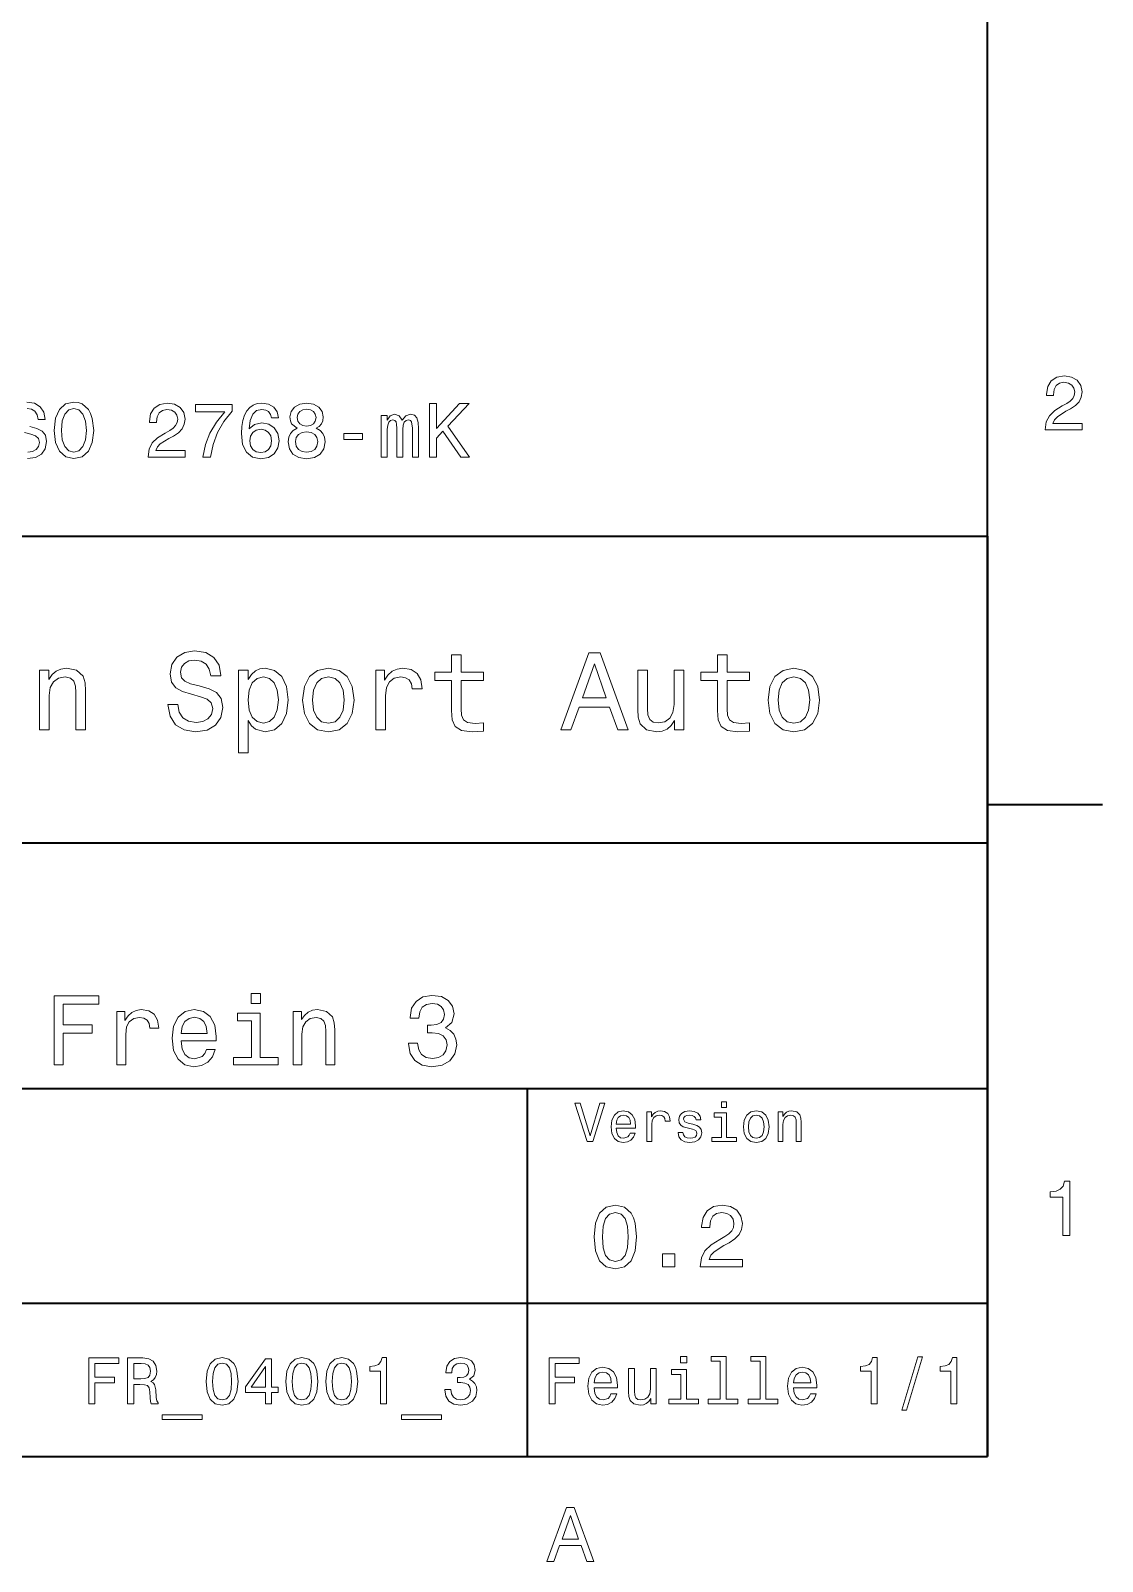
# Model space of a CAD drawing. Extents: x 0 to 297, y 0 to 210.
# Drawn here: x 224.6 to 294.5, y 3.2 to 103 of the extents above; entities that cross this region are included whole.
import ezdxf

# ---------------------------------------------------------------- set-up
doc = ezdxf.new("R2010")
doc.units = 0

msp = doc.modelspace()

# ---------------------------------------------------------------- linework, layer by layer
at = {"color": 7, "lineweight": 35}
for p, q in [((287, 10), (287, 200)), ((97, 70), (287, 70)), ((287, 70), (287, 10)), ((162, 50), (287, 50)), ((162, 34), (287, 34)), ((257, 10), (257, 34)), ((162, 20), (287, 20)), ((10, 10), (287, 10)), ((97, 10), (287, 10))]:
    msp.add_line(p, q, dxfattribs=at)
at = {"color": 7, "lineweight": 35, "ltscale": 0.1875}
msp.add_line((287, 52.5), (294.5, 52.5), dxfattribs=at)
at = {"color": 7, "lineweight": 13}
for points in [[(290.76947, 76.916786), (293.175079, 76.916786), (293.175079, 77.350502), (291.273773, 77.350502), (291.3797, 77.587532), (291.561249, 77.784218), (292.121033, 78.142288), (292.418579, 78.293587), (292.751434, 78.510445), (292.988464, 78.762604), (293.124634, 79.060158), (293.175079, 79.398056), (293.089355, 79.821686), (292.852325, 80.154541), (292.489197, 80.366356), (292.020172, 80.442001), (291.536041, 80.35627), (291.167877, 80.119232), (290.930847, 79.740997), (290.850159, 79.241714), (290.850159, 79.171112), (291.309082, 79.171112), (291.309082, 79.211456), (291.354462, 79.554398), (291.490631, 79.806557), (291.707489, 79.967941), (291.994965, 80.023415), (292.287476, 79.972984), (292.504333, 79.846901), (292.645538, 79.650215), (292.695984, 79.403099), (292.660675, 79.171112), (292.56485, 78.974426), (292.403473, 78.802956), (292.181549, 78.651657), (291.884003, 78.490273), (291.389771, 78.177589), (291.041779, 77.844742), (290.835022, 77.441284), (290.76947, 76.931915)], [(226.122467, 76.893372), (226.213257, 76.106628), (226.475494, 75.526657), (226.884003, 75.168587), (227.418579, 75.047554), (227.94812, 75.168587), (228.361664, 75.526657), (228.618866, 76.106628), (228.714691, 76.893372), (228.618866, 77.675072), (228.507919, 77.992798), (228.361664, 78.255043), (227.94812, 78.613113), (227.695953, 78.703888), (227.418579, 78.739197), (226.878967, 78.613113), (226.470459, 78.260086), (226.213257, 77.680115)], [(226.606628, 76.893372), (226.662109, 77.503601), (226.828522, 77.952446), (227.085724, 78.224785), (227.418579, 78.320602), (227.746399, 78.224785), (228.003601, 77.947403), (228.170029, 77.498558), (228.230545, 76.893372), (228.170029, 76.283142), (228.003601, 75.834297), (227.746399, 75.561958), (227.418579, 75.471184), (227.085724, 75.561958), (226.828522, 75.834297), (226.662109, 76.278099)], [(232.260086, 75.143372), (234.66571, 75.143372), (234.66571, 75.577087), (232.764404, 75.577087), (232.870331, 75.814117), (233.05188, 76.010803), (233.611664, 76.368874), (233.909225, 76.520172), (234.242081, 76.73703), (234.479111, 76.989197), (234.61528, 77.286743), (234.66571, 77.624641), (234.579971, 78.048271), (234.342941, 78.381126), (233.979828, 78.592941), (233.510803, 78.668587), (233.026657, 78.582855), (232.658508, 78.345818), (232.421478, 77.967583), (232.34079, 77.4683), (232.34079, 77.397697), (232.799713, 77.397697), (232.799713, 77.438042), (232.845093, 77.780983), (232.981262, 78.033142), (233.19812, 78.194527), (233.485596, 78.25), (233.778107, 78.19957), (233.994965, 78.073486), (234.136169, 77.876801), (234.1866, 77.629684), (234.151306, 77.397697), (234.055481, 77.201012), (233.894104, 77.029541), (233.672195, 76.878242), (233.374634, 76.716858), (232.880402, 76.404175), (232.532425, 76.071327), (232.325653, 75.66787), (232.260086, 75.158501)], [(235.825653, 75.143372), (236.335022, 75.143372), (236.50145, 75.975502), (236.793945, 76.752159), (237.207489, 77.473343), (237.747131, 78.149132), (237.747131, 78.567726), (235.346558, 78.567726), (235.346558, 78.108788), (237.26297, 78.108788), (236.708221, 77.427956), (236.289642, 76.716858), (235.997131, 75.960373)], [(240.773071, 77.700287), (240.677246, 78.108788), (240.455338, 78.411385), (240.112396, 78.603027), (239.668594, 78.668587), (239.371048, 78.633286), (239.113831, 78.53746), (238.886902, 78.381126), (238.695251, 78.159225), (238.543961, 77.881844), (238.433014, 77.543945), (238.362396, 77.145531), (238.342224, 76.696686), (238.422913, 75.980545), (238.670044, 75.461098), (239.068451, 75.148415), (239.613129, 75.042503), (240.102325, 75.133286), (240.475525, 75.370316), (240.71759, 75.743515), (240.803314, 76.217583), (240.71759, 76.696686), (240.485596, 77.064842), (240.127533, 77.296829), (239.683716, 77.377518), (239.20462, 77.276657), (238.846558, 76.989197), (238.922211, 77.543945), (239.083588, 77.94236), (239.330704, 78.179398), (239.673645, 78.260086), (239.925812, 78.219742), (240.117447, 78.113831), (240.24353, 77.937317), (240.309082, 77.700287)], [(241.973358, 77.029541), (241.716156, 76.888329), (241.539642, 76.691643), (241.42868, 76.444527), (241.393387, 76.146973), (241.474075, 75.698128), (241.706055, 75.350143), (242.084305, 75.128242), (242.598724, 75.042503), (243.108078, 75.128242), (243.486328, 75.350143), (243.718323, 75.698128), (243.804047, 76.146973), (243.763702, 76.444527), (243.657791, 76.691643), (243.476227, 76.888329), (243.224075, 77.029541), (243.425812, 77.150574), (243.567017, 77.317001), (243.65274, 77.51873), (243.683014, 77.765854), (243.602325, 78.123917), (243.390503, 78.411385), (243.047562, 78.597984), (242.598724, 78.668587), (242.144821, 78.597984), (241.80188, 78.411385), (241.585022, 78.123917), (241.509369, 77.765854), (241.534592, 77.51873), (241.620331, 77.317001)], [(241.988495, 77.725502), (242.028839, 77.947403), (242.149872, 78.118874), (242.341507, 78.224785), (242.598724, 78.265129), (242.850876, 78.224785), (243.042511, 78.118874), (243.163559, 77.947403), (243.208954, 77.725502), (243.163559, 77.498558), (243.042511, 77.322044), (242.850876, 77.206055), (242.598724, 77.170746), (242.341507, 77.211098), (242.149872, 77.322044), (242.028839, 77.498558)], [(247.450317, 75.143372), (247.85881, 75.143372), (247.85881, 76.953888), (247.884033, 77.226227), (247.959671, 77.422913), (248.075668, 77.538902), (248.226959, 77.584297), (248.347992, 77.543945), (248.428696, 77.443085), (248.46904, 77.271614), (248.484161, 77.04467), (248.484161, 75.143372), (248.867462, 75.143372), (248.867462, 76.953888), (248.89267, 77.221184), (248.968323, 77.41787), (249.089355, 77.538902), (249.240662, 77.584297), (249.361694, 77.543945), (249.442383, 77.443085), (249.492813, 77.04467), (249.492813, 75.143372), (249.901306, 75.143372), (249.901306, 77.014412), (249.876099, 77.40274), (249.79541, 77.700287), (249.634033, 77.881844), (249.371765, 77.947403), (249.064148, 77.846542), (248.827118, 77.554031), (248.640503, 77.841499), (248.32782, 77.947403), (248.040375, 77.846542), (247.843689, 77.564117), (247.843689, 77.851585), (247.450317, 77.851585)], [(250.612411, 75.143372), (251.076385, 75.143372), (251.076385, 76.389046), (251.489929, 76.832855), (252.665009, 75.143372), (253.229858, 75.143372), (251.817749, 77.170746), (253.189499, 78.643372), (252.574219, 78.643372), (251.076385, 77.024498), (251.076385, 78.643372), (250.612411, 78.643372)], [(240.314133, 76.21254), (240.258652, 75.894814), (240.117447, 75.65274), (239.890503, 75.491356), (239.608078, 75.440926), (239.310532, 75.491356), (239.083588, 75.647697), (238.937332, 75.889771), (238.891937, 76.207489), (238.942383, 76.520172), (239.083588, 76.757202), (239.315582, 76.908501), (239.62825, 76.963974), (239.900589, 76.908501), (240.117447, 76.762245), (240.258652, 76.525215)], [(241.877533, 76.157059), (241.922913, 76.424355), (242.069183, 76.626083), (242.296112, 76.757202), (242.598724, 76.802597), (242.896271, 76.757202), (243.123215, 76.626083), (243.26947, 76.424355), (243.319901, 76.157059), (243.26947, 75.869598), (243.123215, 75.65274), (242.896271, 75.511528), (242.598724, 75.466141), (242.296112, 75.511528), (242.069183, 75.65274), (241.922913, 75.869598)], [(245.024506, 76.298271), (246.244965, 76.298271), (246.244965, 76.696686), (245.024506, 76.696686)], [(234.20462, 59.030979), (233.548996, 59.030979), (233.693085, 58.267288), (234.053314, 57.70533), (234.608078, 57.366714), (235.357361, 57.244236), (236.099426, 57.359509), (236.654175, 57.67651), (237.007202, 58.17363), (237.136902, 58.82925), (237.028824, 59.420029), (236.726227, 59.801872), (236.236313, 60.054031), (235.580704, 60.241352), (235.018738, 60.378242), (234.651306, 60.536743), (234.442368, 60.767288), (234.377533, 61.127522), (234.442368, 61.451729), (234.629684, 61.696686), (234.917877, 61.862389), (235.314133, 61.920029), (235.71759, 61.84798), (236.034592, 61.653458), (236.24353, 61.32925), (236.344391, 60.889767), (237, 60.889767), (237, 60.904179), (236.884735, 61.581409), (236.546112, 62.085732), (236.01297, 62.402737), (235.292511, 62.510807), (234.644104, 62.402737), (234.139771, 62.100143), (233.815567, 61.631844), (233.700287, 61.026657), (233.793961, 60.486309), (234.067734, 60.118874), (234.5, 59.873917), (235.09079, 59.6866), (235.674362, 59.520893), (236.113831, 59.362389), (236.380402, 59.131844), (236.47406, 58.757202), (236.387619, 58.375359), (236.164276, 58.087173), (235.825653, 57.907059), (235.386169, 57.849422), (234.896255, 57.928673), (234.521622, 58.159222), (234.283875, 58.533859)], [(252.05043, 60.579971), (252.05043, 58.64193), (252.093658, 58.015129), (252.29538, 57.582851), (252.698853, 57.330688), (253.383286, 57.244236), (254.132568, 57.280258), (254.132568, 57.827808), (253.585022, 57.78458), (253.087891, 57.842216), (252.82132, 58.022331), (252.706055, 58.324928), (252.684448, 58.75), (252.684448, 60.579971), (254.132568, 60.579971), (254.132568, 61.120316), (252.684448, 61.120316), (252.684448, 62.251438), (252.05043, 62.251438), (252.05043, 61.120316), (250.955322, 61.120316), (250.955322, 60.579971)], [(259.175781, 57.381123), (259.838623, 57.381123), (260.364563, 58.850864), (262.360229, 58.850864), (262.886169, 57.381123), (263.563416, 57.381123), (261.733429, 62.388329), (260.998566, 62.388329)], [(269.399109, 60.579971), (269.399109, 58.64193), (269.442352, 58.015129), (269.644073, 57.582851), (270.047546, 57.330688), (270.731995, 57.244236), (271.481262, 57.280258), (271.481262, 57.827808), (270.933716, 57.78458), (270.436584, 57.842216), (270.170013, 58.022331), (270.054749, 58.324928), (270.033142, 58.75), (270.033142, 60.579971), (271.481262, 60.579971), (271.481262, 61.120316), (270.033142, 61.120316), (270.033142, 62.251438), (269.399109, 62.251438), (269.399109, 61.120316), (268.304016, 61.120316), (268.304016, 60.579971)], [(225.177246, 57.381123), (225.811249, 57.381123), (225.811249, 59.614552), (225.876083, 60.12608), (226.085022, 60.500717), (226.409225, 60.731266), (226.841507, 60.817722), (227.187317, 60.745674), (227.403458, 60.551151), (227.511536, 60.226944), (227.547546, 59.794666), (227.547546, 57.381123), (228.181564, 57.381123), (228.181564, 59.924351), (228.15274, 60.435879), (228.023056, 60.86095), (227.597992, 61.25), (226.935165, 61.386887), (226.567719, 61.336452), (226.257935, 61.199566), (225.991364, 60.969017), (225.782425, 60.659222), (225.782425, 61.25), (225.177246, 61.25)], [(238.786743, 60.652016), (238.786743, 61.25), (238.15274, 61.25), (238.15274, 55.882565), (238.786743, 55.882565), (238.786743, 57.971901), (239.010101, 57.633286), (239.262253, 57.409943), (239.896271, 57.244236), (240.50145, 57.381123), (240.976959, 57.791786), (241.286743, 58.440201), (241.402023, 59.319164), (241.286743, 60.190922), (240.976959, 60.839336), (240.50145, 61.242794), (239.896271, 61.386887), (239.550446, 61.343658), (239.255051, 61.206772), (239.002899, 60.976223)], [(242.338623, 59.311958), (242.453888, 58.432995), (242.785309, 57.78458), (243.311249, 57.381123), (244.017303, 57.244236), (244.716141, 57.381123), (245.242081, 57.777374), (245.573486, 58.425793), (245.695969, 59.311958), (245.573486, 60.190922), (245.242081, 60.846542), (244.716141, 61.242794), (244.017303, 61.386887), (243.311249, 61.242794), (242.785309, 60.839336), (242.453888, 60.190922)], [(247.100861, 57.381123), (247.734863, 57.381123), (247.734863, 59.592937), (247.799713, 60.12608), (247.994232, 60.507923), (248.311249, 60.738472), (248.736313, 60.817722), (249.053314, 60.767288), (249.291077, 60.623199), (249.435165, 60.378242), (249.485596, 60.046829), (250.126801, 60.046829), (250.040344, 60.630402), (249.802597, 61.048271), (249.406342, 61.30043), (248.865997, 61.386887), (248.498566, 61.32925), (248.181549, 61.185158), (247.900574, 60.940201), (247.677246, 60.608788), (247.677246, 61.25), (247.100861, 61.25)], [(260.595093, 59.463257), (261.365997, 61.667866), (262.136902, 59.463257)], [(267.194519, 61.25), (266.560516, 61.25), (266.560516, 59.016571), (266.488464, 58.497837), (266.279541, 58.123196), (265.955322, 57.892651), (265.530243, 57.820602), (265.19165, 57.878242), (264.975494, 58.051151), (264.853027, 58.346542), (264.824219, 58.764408), (264.824219, 61.25), (264.190186, 61.25), (264.190186, 58.706772), (264.211792, 58.195244), (264.348694, 57.770172), (264.766571, 57.381123), (265.436584, 57.244236), (265.796814, 57.294666), (266.106628, 57.424351), (266.373199, 57.647694), (266.589325, 57.971901), (266.589325, 57.381123), (267.194519, 57.381123)], [(272.698853, 59.311958), (272.814117, 58.432995), (273.145508, 57.78458), (273.671448, 57.381123), (274.377502, 57.244236), (275.076355, 57.381123), (275.602295, 57.777374), (275.933716, 58.425793), (276.056183, 59.311958), (275.933716, 60.190922), (275.602295, 60.846542), (275.076355, 61.242794), (274.377502, 61.386887), (273.671448, 61.242794), (273.145508, 60.839336), (272.814117, 60.190922)], [(239.788193, 57.8134), (239.363129, 57.907059), (239.053314, 58.195244), (238.858795, 58.663544), (238.793945, 59.319164), (238.858795, 59.967579), (239.053314, 60.435879), (239.363129, 60.716858), (239.788193, 60.817722), (240.177246, 60.716858), (240.48703, 60.428673), (240.681564, 59.960373), (240.753601, 59.319164), (240.681564, 58.67075), (240.48703, 58.195244), (240.177246, 57.907059)], [(242.98703, 59.319164), (243.05188, 59.967579), (243.253601, 60.435879), (243.57782, 60.72406), (244.017303, 60.824928), (244.449585, 60.72406), (244.773773, 60.443081), (244.97551, 59.967579), (245.047546, 59.319164), (244.97551, 58.663544), (244.773773, 58.188038), (244.449585, 57.899853), (244.017303, 57.806194), (243.57782, 57.899853), (243.253601, 58.188038), (243.05188, 58.663544)], [(273.34726, 59.319164), (273.412109, 59.967579), (273.613831, 60.435879), (273.938019, 60.72406), (274.377502, 60.824928), (274.809784, 60.72406), (275.134003, 60.443081), (275.335724, 59.967579), (275.407776, 59.319164), (275.335724, 58.663544), (275.134003, 58.188038), (274.809784, 57.899853), (274.377502, 57.806194), (273.938019, 57.899853), (273.613831, 58.188038), (273.412109, 58.663544)], [(226.122482, 35.530258), (226.72551, 35.530258), (226.72551, 37.598701), (228.618881, 37.598701), (228.618881, 38.136887), (226.72551, 38.136887), (226.72551, 39.485588), (229.053314, 39.485588), (229.053314, 40.030258), (226.122482, 40.030258)], [(239.583572, 40.185879), (238.980545, 40.185879), (238.980545, 39.537464), (239.583572, 39.537464)], [(249.238464, 36.943802), (249.238464, 36.898415), (249.342224, 36.275936), (249.646973, 35.809078), (250.126801, 35.510807), (250.762253, 35.400574), (251.4366, 35.510807), (251.942368, 35.796108), (252.266571, 36.25), (252.383286, 36.833572), (252.331421, 37.216137), (252.188766, 37.527378), (251.955338, 37.767288), (251.644089, 37.942364), (252.065567, 38.292507), (252.214691, 38.850143), (252.117432, 39.355907), (251.838623, 39.738472), (251.384735, 39.978386), (250.762253, 40.062679), (250.17868, 39.958931), (249.731262, 39.67363), (249.439484, 39.219738), (249.342224, 38.616714), (249.342224, 38.571323), (249.919312, 38.571323), (249.971191, 38.986309), (250.139771, 39.28458), (250.412109, 39.466137), (250.794678, 39.530979), (251.131836, 39.479107), (251.378235, 39.342937), (251.527374, 39.122478), (251.585739, 38.824207), (251.527374, 38.506485), (251.371765, 38.292507), (251.099426, 38.162823), (250.729828, 38.123917), (250.476944, 38.130402), (250.476944, 37.618156), (250.794678, 37.631123), (251.203171, 37.572765), (251.507935, 37.417145), (251.689484, 37.164265), (251.754318, 36.833572), (251.682999, 36.457493), (251.494965, 36.178673), (251.196686, 36.003601), (250.801147, 35.945244), (250.392654, 36.010086), (250.094376, 36.204609), (249.906342, 36.51585), (249.835022, 36.943802)], [(230.226944, 35.530258), (230.797546, 35.530258), (230.797546, 37.520893), (230.855911, 38.000721), (231.030975, 38.344379), (231.316284, 38.551872), (231.698853, 38.623199), (231.984161, 38.577808), (232.198135, 38.448124), (232.32782, 38.227665), (232.373199, 37.929394), (232.950287, 37.929394), (232.872482, 38.454609), (232.658508, 38.830692), (232.30188, 39.057636), (231.815567, 39.135445), (231.484879, 39.083572), (231.19957, 38.953888), (230.946686, 38.733429), (230.745682, 38.435158), (230.745682, 39.012245), (230.226944, 39.012245)], [(234.41571, 37.105907), (236.69812, 37.105907), (236.70462, 37.371758), (236.600861, 38.117435), (236.315567, 38.675072), (235.861679, 39.012245), (235.258652, 39.135445), (234.668594, 39.005764), (234.214691, 38.642651), (233.922913, 38.052593), (233.819168, 37.274494), (233.916428, 36.476944), (234.208221, 35.893372), (234.655624, 35.530258), (235.239197, 35.407059), (235.744965, 35.491352), (236.159943, 35.711815), (236.464691, 36.061958), (236.639771, 36.528816), (236.075653, 36.528816), (235.958939, 36.269451), (235.790344, 36.074928), (235.310516, 35.919308), (234.940918, 35.990631), (234.662109, 36.217579), (234.480545, 36.587173), (234.41571, 37.086452)], [(241.723343, 35.530258), (242.293945, 35.530258), (242.293945, 37.540344), (242.35231, 38.000721), (242.540344, 38.337894), (242.832138, 38.545387), (243.221191, 38.623199), (243.532425, 38.558357), (243.726944, 38.383286), (243.824203, 38.091499), (243.856628, 37.70245), (243.856628, 35.530258), (244.427231, 35.530258), (244.427231, 37.819164), (244.401306, 38.279537), (244.284576, 38.662102), (243.902023, 39.012245), (243.305481, 39.135445), (242.974792, 39.090057), (242.695969, 38.966858), (242.456055, 38.759365), (242.268005, 38.480545), (242.268005, 39.012245), (241.723343, 39.012245)], [(234.41571, 37.585735), (234.48703, 38.033138), (234.662109, 38.363831), (234.927948, 38.564842), (235.278107, 38.636166), (235.621765, 38.564842), (235.887604, 38.363831), (236.049713, 38.033138), (236.108063, 37.585735)], [(239.564117, 36.010086), (239.564117, 38.895531), (238.098709, 38.895531), (238.098709, 38.409222), (238.993515, 38.409222), (238.993515, 36.010086), (237.82637, 36.010086), (237.82637, 35.530258), (240.744232, 35.530258), (240.744232, 36.010086)], [(261.71109, 33.03458), (261.08429, 30.905619), (260.439484, 33.03458), (260.09726, 33.03458), (260.904175, 30.530979), (261.264404, 30.530979), (262.053314, 33.03458)], [(269.992798, 33.117435), (269.657776, 33.117435), (269.657776, 32.757202), (269.992798, 32.757202)], [(262.784576, 31.40634), (264.052582, 31.40634), (264.056183, 31.554033), (263.998566, 31.9683), (263.840057, 32.278099), (263.587891, 32.465416), (263.252869, 32.533859), (262.925079, 32.461815), (262.672913, 32.260086), (262.510803, 31.932276), (262.453156, 31.5), (262.507202, 31.056915), (262.669312, 30.732708), (262.917877, 30.530979), (263.242065, 30.462536), (263.523041, 30.509365), (263.753601, 30.631844), (263.922913, 30.826368), (264.020172, 31.085733), (263.706787, 31.085733), (263.641937, 30.941643), (263.548279, 30.833572), (263.281708, 30.747118), (263.076355, 30.786743), (262.921478, 30.912823), (262.820618, 31.118155), (262.784576, 31.395533)], [(262.784576, 31.672911), (262.824219, 31.921469), (262.921478, 32.105186), (263.069153, 32.216858), (263.263702, 32.256485), (263.45462, 32.216858), (263.602295, 32.105186), (263.692352, 31.921469), (263.724792, 31.672911)], [(264.794678, 30.530979), (265.111664, 30.530979), (265.111664, 31.636887), (265.144104, 31.903458), (265.241364, 32.094379), (265.399841, 32.209652), (265.612396, 32.249279), (265.770905, 32.224064), (265.889771, 32.152016), (265.961823, 32.029537), (265.98703, 31.863832), (266.307648, 31.863832), (266.264404, 32.155621), (266.145538, 32.364552), (265.947418, 32.490635), (265.677246, 32.533859), (265.49353, 32.505043), (265.335022, 32.432995), (265.194519, 32.310516), (265.082855, 32.144814), (265.082855, 32.465416), (264.794678, 32.465416)], [(267.791779, 31.658501), (267.485596, 31.730547), (267.258636, 31.8134), (267.182983, 31.982708), (267.20462, 32.101585), (267.280273, 32.188038), (267.40274, 32.242073), (267.579254, 32.263687), (267.748566, 32.242073), (267.881836, 32.177231), (267.968292, 32.079971), (268.004333, 31.950287), (268.314117, 31.950287), (268.314117, 31.957493), (268.260101, 32.191643), (268.112396, 32.375359), (267.881836, 32.490635), (267.579254, 32.533859), (267.273041, 32.490635), (267.049713, 32.371758), (266.90921, 32.195244), (266.865997, 31.971901), (266.898407, 31.755764), (266.999268, 31.604465), (267.164978, 31.496397), (267.406342, 31.420748), (267.759369, 31.334293), (267.975494, 31.244236), (268.033142, 31.17219), (268.054749, 31.064121), (268.022339, 30.930836), (267.935883, 30.829971), (267.79538, 30.765129), (267.608063, 30.743515), (267.409943, 30.765129), (267.265839, 30.840778), (267.168579, 30.963255), (267.128967, 31.132565), (266.822754, 31.132565), (266.873199, 30.844379), (267.020905, 30.635447), (267.255035, 30.509365), (267.579254, 30.462536), (267.917877, 30.509365), (268.166412, 30.635447), (268.317719, 30.837175), (268.371765, 31.100143), (268.332123, 31.327089), (268.220459, 31.481987), (268.036743, 31.582851)], [(269.981995, 30.79755), (269.981995, 32.400574), (269.167877, 32.400574), (269.167877, 32.130402), (269.664978, 32.130402), (269.664978, 30.79755), (269.016571, 30.79755), (269.016571, 30.530979), (270.637604, 30.530979), (270.637604, 30.79755)], [(271.087891, 31.496397), (271.145538, 31.056915), (271.311249, 30.732708), (271.574219, 30.530979), (271.927246, 30.462536), (272.276672, 30.530979), (272.539612, 30.729107), (272.705322, 31.053314), (272.766571, 31.496397), (272.705322, 31.935879), (272.539612, 32.263687), (272.276672, 32.461815), (271.927246, 32.533859), (271.574219, 32.461815), (271.311249, 32.260086), (271.145538, 31.935879)], [(271.412109, 31.5), (271.444519, 31.824207), (271.54538, 32.058357), (271.707489, 32.20245), (271.927246, 32.25288), (272.143372, 32.20245), (272.305481, 32.061958), (272.406342, 31.824207), (272.442352, 31.5), (272.406342, 31.17219), (272.305481, 30.934437), (272.143372, 30.790344), (271.927246, 30.743515), (271.707489, 30.790344), (271.54538, 30.934437), (271.444519, 31.17219)], [(273.350159, 30.530979), (273.667145, 30.530979), (273.667145, 31.647694), (273.699554, 31.903458), (273.804047, 32.090778), (273.966125, 32.206051), (274.182281, 32.249279), (274.355194, 32.213257), (274.463257, 32.115993), (274.517303, 31.95389), (274.535309, 31.737751), (274.535309, 30.530979), (274.852295, 30.530979), (274.852295, 31.802593), (274.837891, 32.058357), (274.773041, 32.270893), (274.560516, 32.465416), (274.229095, 32.533859), (274.04538, 32.508644), (273.890503, 32.440201), (273.757202, 32.324928), (273.65274, 32.170029), (273.65274, 32.465416), (273.350159, 32.465416)], [(291.909241, 24.416786), (292.368164, 24.416786), (292.368164, 27.942001), (292.025208, 27.942001), (291.934448, 27.634365), (291.752899, 27.427593), (291.475525, 27.306557), (291.092224, 27.266211), (291.092224, 26.90814), (291.909241, 26.90814)], [(261.345825, 24.314121), (261.432281, 23.409224), (261.703156, 22.763689), (262.135437, 22.371759), (262.734863, 22.244957), (263.328522, 22.371759), (263.760803, 22.763689), (264.02594, 23.409224), (264.118164, 24.314121), (264.02594, 25.213257), (263.916412, 25.570606), (263.760803, 25.864553), (263.328522, 26.256485), (262.734863, 26.38905), (262.135437, 26.256485), (261.703156, 25.858791), (261.432281, 25.213257)], [(268.268005, 22.360231), (271.017303, 22.360231), (271.017303, 22.855909), (268.844391, 22.855909), (268.965424, 23.126802), (269.172913, 23.351585), (269.812683, 23.760807), (270.15274, 23.933718), (270.533142, 24.181557), (270.804047, 24.469742), (270.959656, 24.809799), (271.017303, 25.195967), (270.919312, 25.680117), (270.648407, 26.06052), (270.233429, 26.302595), (269.697418, 26.38905), (269.144104, 26.291067), (268.723328, 26.020174), (268.452454, 25.587896), (268.360229, 25.017292), (268.360229, 24.9366), (268.884735, 24.9366), (268.884735, 24.98271), (268.936584, 25.374641), (269.092224, 25.662825), (269.340057, 25.847263), (269.668579, 25.910664), (270.002869, 25.853027), (270.250732, 25.708935), (270.412109, 25.48415), (270.469727, 25.201729), (270.429382, 24.9366), (270.319885, 24.711817), (270.135437, 24.51585), (269.881836, 24.342941), (269.541779, 24.158503), (268.976959, 23.801153), (268.579254, 23.42075), (268.342926, 22.959656), (268.268005, 22.377522)], [(261.899139, 24.314121), (261.945251, 25.011528), (262.089325, 25.51297), (262.348694, 25.806917), (262.734863, 25.910664), (263.115265, 25.806917), (263.374634, 25.51297), (263.518738, 25.011528), (263.56485, 24.314121), (263.518738, 23.610952), (263.374634, 23.10951), (263.115265, 22.815563), (262.734863, 22.717581), (262.348694, 22.815563), (262.089325, 23.10951), (261.945251, 23.610952)], [(265.806915, 22.360231), (266.602295, 22.360231), (266.602295, 23.219021), (265.806915, 23.219021)], [(228.391922, 13.428675), (228.793945, 13.428675), (228.793945, 14.807637), (230.056198, 14.807637), (230.056198, 15.166427), (228.793945, 15.166427), (228.793945, 16.065563), (230.345825, 16.065563), (230.345825, 16.428675), (228.391922, 16.428675)], [(230.916428, 13.428675), (231.318436, 13.428675), (231.318436, 14.695246), (231.729111, 14.695246), (232.031693, 14.682277), (232.221893, 14.621758), (232.325653, 14.479107), (232.368881, 14.224064), (232.390488, 13.835014), (232.416428, 13.579971), (232.468292, 13.428675), (232.922195, 13.428675), (232.922195, 13.510807), (232.822769, 13.631845), (232.788177, 13.856628), (232.757919, 14.340778), (232.684433, 14.699568), (232.585007, 14.81196), (232.429398, 14.894093), (232.60231, 15.002162), (232.723343, 15.153459), (232.801147, 15.34366), (232.827087, 15.572767), (232.766571, 15.93588), (232.593658, 16.208214), (232.30835, 16.372478), (231.919312, 16.428675), (230.916428, 16.428675)], [(231.806915, 16.061239), (232.070602, 16.035303), (232.256485, 15.953171), (232.373199, 15.801874), (232.412109, 15.564121), (232.368881, 15.313401), (232.252167, 15.162104), (232.053314, 15.084294), (231.780975, 15.06268), (231.318436, 15.06268), (231.318436, 16.061239)], [(236.043228, 14.894093), (236.108063, 14.215418), (236.311234, 13.731268), (236.635452, 13.43732), (237.085022, 13.342219), (237.530258, 13.43732), (237.854462, 13.731268), (238.053314, 14.215418), (238.122482, 14.894093), (238.053314, 15.568444), (237.971176, 15.836456), (237.854462, 16.056917), (237.530258, 16.350864), (237.085022, 16.450289), (236.635452, 16.350864), (236.311234, 16.052593), (236.108063, 15.568444)], [(236.458206, 14.894093), (236.492798, 15.417148), (236.600861, 15.793228), (236.795395, 16.013689), (237.085022, 16.091499), (237.370316, 16.013689), (237.564835, 15.793228), (237.672913, 15.417148), (237.707489, 14.894093), (237.672913, 14.366715), (237.564835, 13.990634), (237.370316, 13.770173), (237.085022, 13.696686), (236.795395, 13.770173), (236.600861, 13.990634), (236.492798, 14.366715)], [(239.925079, 13.428675), (240.314117, 13.428675), (240.314117, 14.172191), (240.742081, 14.172191), (240.742081, 14.518012), (240.314117, 14.518012), (240.314117, 16.363834), (239.920746, 16.363834), (238.606628, 14.552594), (238.606628, 14.172191), (239.925079, 14.172191)], [(241.247833, 14.894093), (241.312683, 14.215418), (241.515854, 13.731268), (241.840057, 13.43732), (242.289627, 13.342219), (242.734863, 13.43732), (243.059082, 13.731268), (243.257919, 14.215418), (243.327087, 14.894093), (243.257919, 15.568444), (243.175797, 15.836456), (243.059082, 16.056917), (242.734863, 16.350864), (242.289627, 16.450289), (241.840057, 16.350864), (241.515854, 16.052593), (241.312683, 15.568444)], [(241.662827, 14.894093), (241.697403, 15.417148), (241.805481, 15.793228), (242, 16.013689), (242.289627, 16.091499), (242.574921, 16.013689), (242.769455, 15.793228), (242.877518, 15.417148), (242.912109, 14.894093), (242.877518, 14.366715), (242.769455, 13.990634), (242.574921, 13.770173), (242.289627, 13.696686), (242, 13.770173), (241.805481, 13.990634), (241.697403, 14.366715)], [(243.850143, 14.894093), (243.914978, 14.215418), (244.118149, 13.731268), (244.442368, 13.43732), (244.891937, 13.342219), (245.337173, 13.43732), (245.661377, 13.731268), (245.860229, 14.215418), (245.929398, 14.894093), (245.860229, 15.568444), (245.778091, 15.836456), (245.661377, 16.056917), (245.337173, 16.350864), (244.891937, 16.450289), (244.442368, 16.350864), (244.118149, 16.052593), (243.914978, 15.568444)], [(244.265137, 14.894093), (244.299713, 15.417148), (244.407776, 15.793228), (244.60231, 16.013689), (244.891937, 16.091499), (245.177231, 16.013689), (245.371765, 15.793228), (245.479828, 15.417148), (245.514404, 14.894093), (245.479828, 14.366715), (245.371765, 13.990634), (245.177231, 13.770173), (244.891937, 13.696686), (244.60231, 13.770173), (244.407776, 13.990634), (244.299713, 14.366715)], [(247.416428, 13.428675), (247.809799, 13.428675), (247.809799, 16.450289), (247.515854, 16.450289), (247.438034, 16.1866), (247.282425, 16.009367), (247.044662, 15.905621), (246.716141, 15.871038), (246.716141, 15.564121), (247.416428, 15.564121)], [(251.609512, 14.371037), (251.609512, 14.340778), (251.67868, 13.925793), (251.881851, 13.614553), (252.201736, 13.415707), (252.625366, 13.342219), (253.074921, 13.415707), (253.412109, 13.605908), (253.628235, 13.908502), (253.706055, 14.297551), (253.671478, 14.552594), (253.57637, 14.760087), (253.420746, 14.92003), (253.213257, 15.036744), (253.494232, 15.270173), (253.593658, 15.641932), (253.528824, 15.979107), (253.342941, 16.23415), (253.040344, 16.394093), (252.625366, 16.450289), (252.236313, 16.381124), (251.938049, 16.190922), (251.743515, 15.888329), (251.67868, 15.486312), (251.67868, 15.456053), (252.0634, 15.456053), (252.097992, 15.73271), (252.210373, 15.931557), (252.391937, 16.052593), (252.646973, 16.095821), (252.871765, 16.061239), (253.036026, 15.970462), (253.135452, 15.823487), (253.174347, 15.62464), (253.135452, 15.412825), (253.031708, 15.270173), (252.850143, 15.183718), (252.603745, 15.157782), (252.435165, 15.162104), (252.435165, 14.820605), (252.646973, 14.829251), (252.919312, 14.790346), (253.122482, 14.6866), (253.243515, 14.518012), (253.286743, 14.297551), (253.239197, 14.04683), (253.113831, 13.860951), (252.914993, 13.744237), (252.651306, 13.705332), (252.378967, 13.748559), (252.180115, 13.878242), (252.054749, 14.085735), (252.007202, 14.371037)], [(258.414978, 13.428675), (258.817017, 13.428675), (258.817017, 14.807637), (260.079254, 14.807637), (260.079254, 15.166427), (258.817017, 15.166427), (258.817017, 16.065563), (260.368866, 16.065563), (260.368866, 16.428675), (258.414978, 16.428675)], [(267.389038, 16.532421), (266.98703, 16.532421), (266.98703, 16.100145), (267.389038, 16.100145)], [(269.572052, 16.212536), (269.572052, 13.748559), (268.789612, 13.748559), (268.789612, 13.428675), (270.73056, 13.428675), (270.73056, 13.748559), (269.952454, 13.748559), (269.952454, 16.532421), (268.975494, 16.532421), (268.975494, 16.212536)], [(272.174347, 16.212536), (272.174347, 13.748559), (271.391937, 13.748559), (271.391937, 13.428675), (273.332855, 13.428675), (273.332855, 13.748559), (272.554749, 13.748559), (272.554749, 16.532421), (271.57782, 16.532421), (271.57782, 16.212536)], [(279.416443, 13.428675), (279.809814, 13.428675), (279.809814, 16.450289), (279.515839, 16.450289), (279.438049, 16.1866), (279.28241, 16.009367), (279.044678, 15.905621), (278.716125, 15.871038), (278.716125, 15.564121), (279.416443, 15.564121)], [(281.42218, 13.026657), (281.720459, 13.026657), (282.766571, 16.510807), (282.463989, 16.510807)], [(284.621033, 13.428675), (285.014404, 13.428675), (285.014404, 16.450289), (284.720459, 16.450289), (284.642639, 16.1866), (284.48703, 16.009367), (284.249268, 15.905621), (283.920746, 15.871038), (283.920746, 15.564121), (284.621033, 15.564121)], [(238.969742, 14.518012), (239.925079, 15.862392), (239.925079, 14.518012)], [(261.341492, 14.479107), (262.863098, 14.479107), (262.867432, 14.656341), (262.798279, 15.153459), (262.608063, 15.525217), (262.305481, 15.75), (261.903473, 15.832133), (261.510101, 15.745678), (261.207489, 15.503603), (261.01297, 15.110231), (260.943817, 14.591499), (261.008636, 14.059798), (261.203156, 13.67075), (261.501434, 13.428675), (261.890503, 13.346542), (262.227661, 13.402739), (262.504333, 13.549712), (262.707489, 13.783141), (262.824219, 14.09438), (262.44812, 14.09438), (262.370331, 13.92147), (262.257935, 13.791787), (261.938049, 13.688041), (261.69165, 13.735591), (261.505768, 13.886888), (261.384735, 14.133286), (261.341492, 14.466139)], [(261.341492, 14.798992), (261.389038, 15.097262), (261.505768, 15.317724), (261.682983, 15.45173), (261.916412, 15.49928), (262.145538, 15.45173), (262.322754, 15.317724), (262.430847, 15.097262), (262.469727, 14.798992)], [(265.400574, 15.75), (265.020172, 15.75), (265.020172, 14.409943), (264.976959, 14.098703), (264.851593, 13.873919), (264.657074, 13.735591), (264.402008, 13.692364), (264.198853, 13.726946), (264.069153, 13.830692), (263.995667, 14.007925), (263.978394, 14.258646), (263.978394, 15.75), (263.597992, 15.75), (263.597992, 14.224064), (263.610962, 13.917148), (263.693085, 13.662104), (263.943817, 13.428675), (264.345825, 13.346542), (264.561951, 13.376801), (264.747833, 13.454611), (264.907776, 13.588617), (265.037476, 13.783141), (265.037476, 13.428675), (265.400574, 13.428675)], [(267.376068, 13.748559), (267.376068, 15.672191), (266.399139, 15.672191), (266.399139, 15.347983), (266.995667, 15.347983), (266.995667, 13.748559), (266.21759, 13.748559), (266.21759, 13.428675), (268.162811, 13.428675), (268.162811, 13.748559)], [(274.353027, 14.479107), (275.874634, 14.479107), (275.878967, 14.656341), (275.809814, 15.153459), (275.619598, 15.525217), (275.317017, 15.75), (274.914978, 15.832133), (274.521606, 15.745678), (274.219025, 15.503603), (274.024506, 15.110231), (273.955322, 14.591499), (274.020172, 14.059798), (274.214691, 13.67075), (274.51297, 13.428675), (274.902008, 13.346542), (275.239197, 13.402739), (275.515839, 13.549712), (275.719025, 13.783141), (275.835724, 14.09438), (275.459656, 14.09438), (275.381836, 13.92147), (275.26944, 13.791787), (274.949554, 13.688041), (274.703186, 13.735591), (274.517303, 13.886888), (274.39624, 14.133286), (274.353027, 14.466139)], [(274.353027, 14.798992), (274.400574, 15.097262), (274.517303, 15.317724), (274.694519, 15.45173), (274.927948, 15.49928), (275.157074, 15.45173), (275.33429, 15.317724), (275.442352, 15.097262), (275.481262, 14.798992)], [(233.181549, 12.711096), (233.181549, 12.408502), (235.783859, 12.408502), (235.783859, 12.711096)], [(248.795395, 12.711096), (248.795395, 12.408502), (251.39769, 12.408502), (251.39769, 12.711096)], [(258.266846, 3.166787), (258.730835, 3.166787), (259.098999, 4.195605), (260.495972, 4.195605), (260.864105, 3.166787), (261.338165, 3.166787), (260.05719, 6.67183), (259.542786, 6.67183)], [(259.260376, 4.624279), (259.799988, 6.167507), (260.33963, 4.624279)]]:
    msp.add_lwpolyline(points, close=True, dxfattribs=at)
for points in [[(224.362396, 78.320602), (224.644806, 78.270172), (224.866699, 78.134003), (225.01297, 77.907059), (225.083557, 77.599426), (225.542511, 77.599426), (225.542511, 77.609512), (225.461807, 78.083572), (225.224777, 78.4366), (224.851578, 78.658501), (224.34726, 78.734146)], [(224.392639, 75.047554), (224.912109, 75.128242), (225.30043, 75.350143), (225.547546, 75.698128), (225.638321, 76.157059), (225.562683, 76.570602), (225.350861, 76.837898), (225.007919, 77.014412), (224.548981, 77.145531)], [(224.206055, 76.757202), (224.614548, 76.641212), (224.92218, 76.530258), (225.108795, 76.368874), (225.174347, 76.106628), (225.113831, 75.83934), (224.957489, 75.637611), (224.720459, 75.511528), (224.412811, 75.471184)]]:
    msp.add_lwpolyline(points, dxfattribs=at)

doc.saveas('drawing.dxf')
